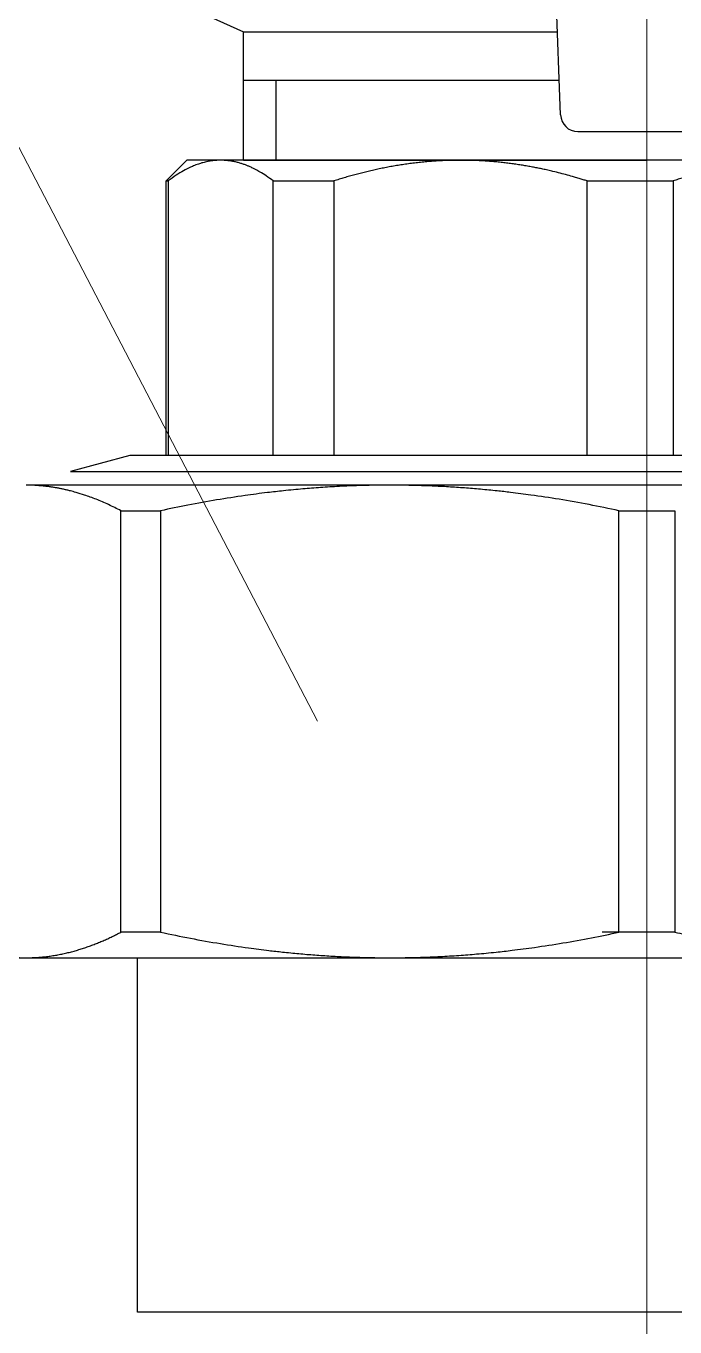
# Model space of a CAD drawing. Header units: millimetres. Extents: x -718 to 68664, y -49984 to -979.
# Drawn here: x 15659.4 to 15879.1, y -24954.5 to -24514.1 of the extents above; entities that cross this region are included whole.
import ezdxf

# ---------------------------------------------------------------- set-up
doc = ezdxf.new("R2010")
doc.units = ezdxf.units.MM
doc.layers.add('Text', color=7, linetype='Continuous', lineweight=15)
doc.layers.add('ХВС (В1)_20', color=5, linetype='Continuous', lineweight=25)

msp = doc.modelspace()

# ---------------------------------------------------------------- linework, layer by layer
at = {"layer": 'Text'}
msp.add_line((15869.59, -22177.69), (15869.59, -25764.92), dxfattribs=at)
msp.add_lwpolyline([(15758.11, -24749.47), (15389.73, -24041.63)], dxfattribs=at)
at = {"layer": 'ХВС (В1)_20', "ltscale": 0.5}
for p, q in [((15840.34, -24544.19), (15833.24, -24359.09)), ((15711.52, -24506.32), (15733.03, -24516.05)), ((15733.07, -24559.54), (15733.03, -24516.05)), ((15733.13, -24532.47), (15839.89, -24532.47)), ((15846.15, -24549.8), (15893.02, -24549.8))]:
    msp.add_line(p, q, dxfattribs=at)
at = {"layer": 'ХВС (В1)_20'}
for p, q in [((15733.03, -24516.05), (15839.27, -24516.05)), ((15744.13, -24559.54), (15744.13, -24532.47)), ((15733.07, -24559.54), (15869.59, -24559.54))]:
    msp.add_line(p, q, dxfattribs=at)
at = {"layer": 'ХВС (В1)_20', "extrusion": (-1, 2.83277e-16, -2.22045e-16)}
for p, q in [((15713.88, -24559.54), (15706.88, -24566.54)), ((15713.88, -24559.54), (15706.88, -24566.54)), ((15725.29, -24559.54), (15713.88, -24559.54)), ((15725.29, -24559.54), (15713.88, -24559.54)), ((16013.88, -24559.54), (15725.29, -24559.54)), ((16013.88, -24559.54), (15725.29, -24559.54)), ((15706.88, -24566.54), (15707.55, -24566.54)), ((15706.88, -24659.54), (15706.88, -24566.54)), ((15706.88, -24566.54), (15707.55, -24566.54)), ((15706.88, -24659.54), (15706.88, -24566.54)), ((15707.55, -24566.54), (15707.55, -24659.54)), ((15707.55, -24566.54), (15707.55, -24659.54)), ((15743.03, -24566.54), (15763.64, -24566.54)), ((15743.03, -24659.54), (15743.03, -24566.54)), ((15743.03, -24566.54), (15763.64, -24566.54)), ((15743.03, -24659.54), (15743.03, -24566.54)), ((15763.64, -24566.54), (15763.64, -24659.54)), ((15763.64, -24566.54), (15763.64, -24659.54)), ((15849.3, -24566.54), (15878.45, -24566.54)), ((15849.3, -24659.54), (15849.3, -24566.54)), ((15849.3, -24566.54), (15878.45, -24566.54)), ((15849.3, -24659.54), (15849.3, -24566.54)), ((15878.45, -24566.54), (15878.45, -24659.54)), ((15878.45, -24566.54), (15878.45, -24659.54)), ((15694.59, -24659.54), (15674.41, -24664.94)), ((15694.59, -24659.54), (15674.41, -24664.94)), ((16044.59, -24659.54), (15694.59, -24659.54)), ((16044.59, -24659.54), (15694.59, -24659.54)), ((15674.41, -24664.94), (15869.59, -24664.94)), ((15869.59, -24664.94), (16064.76, -24664.94)), ((15782.52, -24669.54), (15659.4, -24669.54)), ((15782.52, -24669.54), (15659.4, -24669.54)), ((15956.65, -24669.54), (15782.52, -24669.54)), ((15956.65, -24669.54), (15782.52, -24669.54)), ((15691.53, -24678.2), (15704.95, -24678.2)), ((15691.53, -24820.88), (15691.53, -24678.2)), ((15691.53, -24678.2), (15704.95, -24678.2)), ((15691.53, -24820.88), (15691.53, -24678.2)), ((15704.95, -24678.2), (15704.95, -24820.88)), ((15704.95, -24678.2), (15704.95, -24820.88)), ((15860.1, -24678.2), (15879.07, -24678.2)), ((15860.1, -24820.88), (15860.1, -24678.2)), ((15860.1, -24678.2), (15879.07, -24678.2)), ((15860.1, -24820.88), (15860.1, -24678.2)), ((15879.07, -24678.2), (15879.07, -24820.88)), ((15704.95, -24820.88), (15691.53, -24820.88)), ((15704.95, -24820.88), (15691.53, -24820.88)), ((15873.36, -24820.88), (15854.39, -24820.88)), ((15879.07, -24820.88), (15860.1, -24820.88)), ((15642.09, -24829.54), (15782.52, -24829.54)), ((15642.09, -24829.54), (15782.52, -24829.54)), ((15697.09, -24949.54), (15697.09, -24829.54)), ((15697.09, -24949.54), (15697.09, -24829.54)), ((15782.52, -24829.54), (16097.09, -24829.54)), ((15782.52, -24829.54), (16097.09, -24829.54)), ((16042.09, -24949.54), (15697.09, -24949.54))]:
    msp.add_line(p, q, dxfattribs=at)
at = {"layer": 'ХВС (В1)_20', "ltscale": 0.5}
msp.add_arc((15846.15, -24543.99), 5.81, 181.9276, 270, dxfattribs=at)
at = {"layer": 'ХВС (В1)_20'}
for points, knots in [([(15725.29, -24559.54), (15725, -24559.54), (15724.7, -24559.54), (15724.4, -24559.56), (15724.1, -24559.57), (15723.81, -24559.59), (15723.51, -24559.61), (15723.21, -24559.64), (15722.92, -24559.66), (15722.63, -24559.7), (15722.34, -24559.74), (15722.05, -24559.78), (15721.76, -24559.82), (15721.48, -24559.87), (15721.19, -24559.92), (15720.91, -24559.98), (15720.63, -24560.03), (15720.36, -24560.09), (15720.08, -24560.16), (15719.81, -24560.22), (15719.54, -24560.29), (15719.27, -24560.36), (15719.02, -24560.43), (15718.76, -24560.51), (15718.5, -24560.59), (15718.24, -24560.66), (15717.99, -24560.75), (15717.73, -24560.83), (15717.46, -24560.93), (15717.19, -24561.02), (15716.92, -24561.13), (15716.63, -24561.24), (15716.34, -24561.35), (15716.05, -24561.47), (15715.59, -24561.66), (15715.14, -24561.86), (15714.68, -24562.08), (15714.03, -24562.39), (15713.38, -24562.73), (15712.73, -24563.09), (15711.88, -24563.56), (15711.04, -24564.08), (15710.2, -24564.64), (15709.32, -24565.23), (15708.43, -24565.86), (15707.55, -24566.54)], [0, 0, 0, 0, 0.049708, 0.049708, 0.049708, 0.099077, 0.099077, 0.099077, 0.148073, 0.148073, 0.148073, 0.196171, 0.196171, 0.196171, 0.243795, 0.243795, 0.243795, 0.289865, 0.289865, 0.289865, 0.334854, 0.334854, 0.334854, 0.378218, 0.378218, 0.378218, 0.421051, 0.421051, 0.421051, 0.466622, 0.466622, 0.466622, 0.51545, 0.51545, 0.51545, 0.592722, 0.592722, 0.592722, 0.703212, 0.703212, 0.703212, 0.847368, 0.847368, 0.847368, 1, 1, 1, 1]), ([(15725.29, -24559.54), (15725, -24559.54), (15724.7, -24559.54), (15724.4, -24559.56), (15724.1, -24559.57), (15723.81, -24559.59), (15723.51, -24559.61), (15723.21, -24559.64), (15722.92, -24559.66), (15722.63, -24559.7), (15722.34, -24559.74), (15722.05, -24559.78), (15721.76, -24559.82), (15721.48, -24559.87), (15721.19, -24559.92), (15720.91, -24559.98), (15720.63, -24560.03), (15720.36, -24560.09), (15720.08, -24560.16), (15719.81, -24560.22), (15719.54, -24560.29), (15719.27, -24560.36), (15719.02, -24560.43), (15718.76, -24560.51), (15718.5, -24560.59), (15718.24, -24560.66), (15717.99, -24560.75), (15717.73, -24560.83), (15717.46, -24560.93), (15717.19, -24561.02), (15716.92, -24561.13), (15716.63, -24561.24), (15716.34, -24561.35), (15716.05, -24561.47), (15715.59, -24561.66), (15715.14, -24561.86), (15714.68, -24562.08), (15714.03, -24562.39), (15713.38, -24562.73), (15712.73, -24563.09), (15711.88, -24563.56), (15711.04, -24564.08), (15710.2, -24564.64), (15709.32, -24565.23), (15708.43, -24565.86), (15707.55, -24566.54)], [0, 0, 0, 0, 0.049708, 0.049708, 0.049708, 0.099077, 0.099077, 0.099077, 0.148073, 0.148073, 0.148073, 0.196171, 0.196171, 0.196171, 0.243795, 0.243795, 0.243795, 0.289865, 0.289865, 0.289865, 0.334854, 0.334854, 0.334854, 0.378218, 0.378218, 0.378218, 0.421051, 0.421051, 0.421051, 0.466622, 0.466622, 0.466622, 0.51545, 0.51545, 0.51545, 0.592722, 0.592722, 0.592722, 0.703212, 0.703212, 0.703212, 0.847368, 0.847368, 0.847368, 1, 1, 1, 1]), ([(15743.03, -24566.54), (15742.27, -24565.95), (15741.5, -24565.39), (15740.73, -24564.87), (15740.04, -24564.4), (15739.34, -24563.95), (15738.64, -24563.54), (15738.14, -24563.24), (15737.63, -24562.96), (15737.13, -24562.69), (15736.8, -24562.52), (15736.47, -24562.35), (15736.15, -24562.2), (15735.96, -24562.1), (15735.77, -24562.01), (15735.58, -24561.93), (15735.41, -24561.85), (15735.24, -24561.77), (15735.07, -24561.7), (15734.91, -24561.63), (15734.76, -24561.56), (15734.61, -24561.5), (15734.45, -24561.43), (15734.3, -24561.37), (15734.14, -24561.31), (15733.98, -24561.24), (15733.82, -24561.18), (15733.65, -24561.12), (15733.49, -24561.06), (15733.32, -24561), (15733.15, -24560.94), (15732.98, -24560.88), (15732.8, -24560.81), (15732.62, -24560.76), (15732.45, -24560.7), (15732.27, -24560.64), (15732.09, -24560.59), (15731.9, -24560.53), (15731.71, -24560.47), (15731.53, -24560.42), (15731.33, -24560.37), (15731.14, -24560.31), (15730.95, -24560.27), (15730.75, -24560.21), (15730.55, -24560.17), (15730.35, -24560.12), (15730.15, -24560.07), (15729.95, -24560.03), (15729.75, -24559.99), (15729.55, -24559.95), (15729.34, -24559.91), (15729.14, -24559.87), (15728.93, -24559.84), (15728.72, -24559.81), (15728.52, -24559.77), (15728.3, -24559.74), (15728.09, -24559.72), (15727.88, -24559.69), (15727.67, -24559.67), (15727.45, -24559.64), (15727.24, -24559.62), (15727.03, -24559.61), (15726.81, -24559.59), (15726.6, -24559.58), (15726.38, -24559.56), (15726.16, -24559.55), (15725.95, -24559.55), (15725.73, -24559.54), (15725.51, -24559.54), (15725.29, -24559.54)], [0, 0, 0, 0, 0.132734, 0.132734, 0.132734, 0.252259, 0.252259, 0.252259, 0.338265, 0.338265, 0.338265, 0.393851, 0.393851, 0.393851, 0.4259, 0.4259, 0.4259, 0.454737, 0.454737, 0.454737, 0.48065, 0.48065, 0.48065, 0.506851, 0.506851, 0.506851, 0.534175, 0.534175, 0.534175, 0.562328, 0.562328, 0.562328, 0.591839, 0.591839, 0.591839, 0.621878, 0.621878, 0.621878, 0.653231, 0.653231, 0.653231, 0.685388, 0.685388, 0.685388, 0.718606, 0.718606, 0.718606, 0.75209, 0.75209, 0.75209, 0.786302, 0.786302, 0.786302, 0.82098, 0.82098, 0.82098, 0.856324, 0.856324, 0.856324, 0.891855, 0.891855, 0.891855, 0.927758, 0.927758, 0.927758, 0.96381, 0.96381, 0.96381, 1, 1, 1, 1]), ([(15743.03, -24566.54), (15742.27, -24565.95), (15741.5, -24565.39), (15740.73, -24564.87), (15740.04, -24564.4), (15739.34, -24563.95), (15738.64, -24563.54), (15738.14, -24563.24), (15737.63, -24562.96), (15737.13, -24562.69), (15736.8, -24562.52), (15736.47, -24562.35), (15736.15, -24562.2), (15735.96, -24562.1), (15735.77, -24562.01), (15735.58, -24561.93), (15735.41, -24561.85), (15735.24, -24561.77), (15735.07, -24561.7), (15734.91, -24561.63), (15734.76, -24561.56), (15734.61, -24561.5), (15734.45, -24561.43), (15734.3, -24561.37), (15734.14, -24561.31), (15733.98, -24561.24), (15733.82, -24561.18), (15733.65, -24561.12), (15733.49, -24561.06), (15733.32, -24561), (15733.15, -24560.94), (15732.98, -24560.88), (15732.8, -24560.81), (15732.62, -24560.76), (15732.45, -24560.7), (15732.27, -24560.64), (15732.09, -24560.59), (15731.9, -24560.53), (15731.71, -24560.47), (15731.53, -24560.42), (15731.33, -24560.37), (15731.14, -24560.31), (15730.95, -24560.27), (15730.75, -24560.21), (15730.55, -24560.17), (15730.35, -24560.12), (15730.15, -24560.07), (15729.95, -24560.03), (15729.75, -24559.99), (15729.55, -24559.95), (15729.34, -24559.91), (15729.14, -24559.87), (15728.93, -24559.84), (15728.72, -24559.81), (15728.52, -24559.77), (15728.3, -24559.74), (15728.09, -24559.72), (15727.88, -24559.69), (15727.67, -24559.67), (15727.45, -24559.64), (15727.24, -24559.62), (15727.03, -24559.61), (15726.81, -24559.59), (15726.6, -24559.58), (15726.38, -24559.56), (15726.16, -24559.55), (15725.95, -24559.55), (15725.73, -24559.54), (15725.51, -24559.54), (15725.29, -24559.54)], [0, 0, 0, 0, 0.132734, 0.132734, 0.132734, 0.252259, 0.252259, 0.252259, 0.338265, 0.338265, 0.338265, 0.393851, 0.393851, 0.393851, 0.4259, 0.4259, 0.4259, 0.454737, 0.454737, 0.454737, 0.48065, 0.48065, 0.48065, 0.506851, 0.506851, 0.506851, 0.534175, 0.534175, 0.534175, 0.562328, 0.562328, 0.562328, 0.591839, 0.591839, 0.591839, 0.621878, 0.621878, 0.621878, 0.653231, 0.653231, 0.653231, 0.685388, 0.685388, 0.685388, 0.718606, 0.718606, 0.718606, 0.75209, 0.75209, 0.75209, 0.786302, 0.786302, 0.786302, 0.82098, 0.82098, 0.82098, 0.856324, 0.856324, 0.856324, 0.891855, 0.891855, 0.891855, 0.927758, 0.927758, 0.927758, 0.96381, 0.96381, 0.96381, 1, 1, 1, 1]), ([(15849.3, -24566.54), (15848.88, -24566.4), (15847.99, -24566.12), (15846.57, -24565.69), (15844.77, -24565.16), (15842.65, -24564.56), (15840.23, -24563.92), (15838.01, -24563.37), (15836.05, -24562.91), (15834.39, -24562.55), (15832.8, -24562.22), (15831.2, -24561.9), (15829.56, -24561.6), (15827.86, -24561.31), (15826.12, -24561.04), (15824.34, -24560.78), (15822.53, -24560.54), (15820.66, -24560.32), (15818.75, -24560.12), (15816.79, -24559.95), (15814.8, -24559.8), (15812.78, -24559.69), (15810.73, -24559.6), (15808.67, -24559.55), (15807.25, -24559.54), (15805.87, -24559.54), (15804.48, -24559.55), (15802.43, -24559.6), (15800.33, -24559.68), (15798.23, -24559.8), (15796.13, -24559.95), (15794.03, -24560.14), (15791.95, -24560.36), (15789.88, -24560.6), (15787.84, -24560.88), (15785.83, -24561.19), (15783.84, -24561.52), (15781.88, -24561.88), (15779.95, -24562.26), (15778.05, -24562.66), (15776.17, -24563.08), (15774.32, -24563.52), (15772.49, -24563.98), (15770.69, -24564.46), (15768.9, -24564.95), (15767.14, -24565.46), (15765.38, -24565.99), (15764.22, -24566.35), (15763.64, -24566.54)], [0, 0, 0, 0, 0.015098, 0.032134, 0.051052, 0.079251, 0.107898, 0.136992, 0.157751, 0.177114, 0.195366, 0.213897, 0.233163, 0.252876, 0.273213, 0.293717, 0.314804, 0.33631, 0.358507, 0.38097, 0.403994, 0.427315, 0.450968, 0.474638, 0.498413, 0.49992, 0.522285, 0.546367, 0.570547, 0.594813, 0.61909, 0.643312, 0.667463, 0.691346, 0.715038, 0.738392, 0.761593, 0.784403, 0.806966, 0.829183, 0.851292, 0.873102, 0.894708, 0.916016, 0.937226, 0.958244, 0.979176, 1, 1, 1, 1]), ([(15849.3, -24566.54), (15848.88, -24566.4), (15847.99, -24566.12), (15846.57, -24565.69), (15844.77, -24565.16), (15842.65, -24564.56), (15840.23, -24563.92), (15838.01, -24563.37), (15836.05, -24562.91), (15834.39, -24562.55), (15832.8, -24562.22), (15831.2, -24561.9), (15829.56, -24561.6), (15827.86, -24561.31), (15826.12, -24561.04), (15824.34, -24560.78), (15822.53, -24560.54), (15820.66, -24560.32), (15818.75, -24560.12), (15816.79, -24559.95), (15814.8, -24559.8), (15812.78, -24559.69), (15810.73, -24559.6), (15808.67, -24559.55), (15807.25, -24559.54), (15805.87, -24559.54), (15804.48, -24559.55), (15802.43, -24559.6), (15800.33, -24559.68), (15798.23, -24559.8), (15796.13, -24559.95), (15794.03, -24560.14), (15791.95, -24560.36), (15789.88, -24560.6), (15787.84, -24560.88), (15785.83, -24561.19), (15783.84, -24561.52), (15781.88, -24561.88), (15779.95, -24562.26), (15778.05, -24562.66), (15776.17, -24563.08), (15774.32, -24563.52), (15772.49, -24563.98), (15770.69, -24564.46), (15768.9, -24564.95), (15767.14, -24565.46), (15765.38, -24565.99), (15764.22, -24566.35), (15763.64, -24566.54)], [0, 0, 0, 0, 0.015098, 0.032134, 0.051052, 0.079251, 0.107898, 0.136992, 0.157751, 0.177114, 0.195366, 0.213897, 0.233163, 0.252876, 0.273213, 0.293717, 0.314804, 0.33631, 0.358507, 0.38097, 0.403994, 0.427315, 0.450968, 0.474638, 0.498413, 0.49992, 0.522285, 0.546367, 0.570547, 0.594813, 0.61909, 0.643312, 0.667463, 0.691346, 0.715038, 0.738392, 0.761593, 0.784403, 0.806966, 0.829183, 0.851292, 0.873102, 0.894708, 0.916016, 0.937226, 0.958244, 0.979176, 1, 1, 1, 1]), ([(15964.11, -24566.54), (15963.69, -24566.4), (15962.79, -24566.12), (15961.37, -24565.69), (15959.58, -24565.16), (15957.45, -24564.56), (15955.03, -24563.92), (15952.82, -24563.37), (15950.86, -24562.91), (15949.2, -24562.55), (15947.6, -24562.22), (15946, -24561.9), (15944.36, -24561.6), (15942.66, -24561.31), (15940.93, -24561.04), (15939.15, -24560.78), (15937.33, -24560.54), (15935.46, -24560.32), (15933.55, -24560.12), (15931.6, -24559.95), (15929.61, -24559.8), (15927.58, -24559.69), (15925.53, -24559.6), (15923.47, -24559.55), (15922.05, -24559.54), (15920.67, -24559.54), (15919.28, -24559.55), (15917.24, -24559.6), (15915.14, -24559.68), (15913.04, -24559.8), (15910.93, -24559.95), (15908.83, -24560.14), (15906.75, -24560.36), (15904.69, -24560.6), (15902.65, -24560.88), (15900.63, -24561.19), (15898.65, -24561.52), (15896.69, -24561.88), (15894.76, -24562.26), (15892.86, -24562.66), (15890.98, -24563.08), (15889.12, -24563.52), (15887.3, -24563.98), (15885.49, -24564.46), (15883.71, -24564.95), (15881.94, -24565.46), (15880.19, -24565.99), (15879.03, -24566.35), (15878.45, -24566.54)], [0, 0, 0, 0, 0.015098, 0.032134, 0.051052, 0.079251, 0.107898, 0.136992, 0.157751, 0.177114, 0.195366, 0.213897, 0.233163, 0.252876, 0.273213, 0.293717, 0.314804, 0.33631, 0.358507, 0.38097, 0.403994, 0.427315, 0.450968, 0.474638, 0.498413, 0.49992, 0.522285, 0.546367, 0.570547, 0.594813, 0.61909, 0.643312, 0.667463, 0.691346, 0.715038, 0.738392, 0.761593, 0.784403, 0.806966, 0.829183, 0.851292, 0.873102, 0.894708, 0.916016, 0.937226, 0.958244, 0.979176, 1, 1, 1, 1]), ([(15964.11, -24566.54), (15963.69, -24566.4), (15962.79, -24566.12), (15961.37, -24565.69), (15959.58, -24565.16), (15957.45, -24564.56), (15955.03, -24563.92), (15952.82, -24563.37), (15950.86, -24562.91), (15949.2, -24562.55), (15947.6, -24562.22), (15946, -24561.9), (15944.36, -24561.6), (15942.66, -24561.31), (15940.93, -24561.04), (15939.15, -24560.78), (15937.33, -24560.54), (15935.46, -24560.32), (15933.55, -24560.12), (15931.6, -24559.95), (15929.61, -24559.8), (15927.58, -24559.69), (15925.53, -24559.6), (15923.47, -24559.55), (15922.05, -24559.54), (15920.67, -24559.54), (15919.28, -24559.55), (15917.24, -24559.6), (15915.14, -24559.68), (15913.04, -24559.8), (15910.93, -24559.95), (15908.83, -24560.14), (15906.75, -24560.36), (15904.69, -24560.6), (15902.65, -24560.88), (15900.63, -24561.19), (15898.65, -24561.52), (15896.69, -24561.88), (15894.76, -24562.26), (15892.86, -24562.66), (15890.98, -24563.08), (15889.12, -24563.52), (15887.3, -24563.98), (15885.49, -24564.46), (15883.71, -24564.95), (15881.94, -24565.46), (15880.19, -24565.99), (15879.03, -24566.35), (15878.45, -24566.54)], [0, 0, 0, 0, 0.015098, 0.032134, 0.051052, 0.079251, 0.107898, 0.136992, 0.157751, 0.177114, 0.195366, 0.213897, 0.233163, 0.252876, 0.273213, 0.293717, 0.314804, 0.33631, 0.358507, 0.38097, 0.403994, 0.427315, 0.450968, 0.474638, 0.498413, 0.49992, 0.522285, 0.546367, 0.570547, 0.594813, 0.61909, 0.643312, 0.667463, 0.691346, 0.715038, 0.738392, 0.761593, 0.784403, 0.806966, 0.829183, 0.851292, 0.873102, 0.894708, 0.916016, 0.937226, 0.958244, 0.979176, 1, 1, 1, 1]), ([(15691.53, -24678.2), (15690.14, -24677.47), (15688.74, -24676.78), (15687.34, -24676.14), (15685.94, -24675.49), (15684.54, -24674.89), (15683.14, -24674.33), (15681.83, -24673.81), (15680.51, -24673.33), (15679.19, -24672.89), (15678.24, -24672.57), (15677.29, -24672.28), (15676.34, -24672), (15675.71, -24671.82), (15675.08, -24671.65), (15674.45, -24671.49), (15674.07, -24671.39), (15673.68, -24671.29), (15673.29, -24671.2), (15672.91, -24671.11), (15672.52, -24671.02), (15672.14, -24670.94), (15671.76, -24670.86), (15671.39, -24670.78), (15671.01, -24670.7), (15670.64, -24670.63), (15670.27, -24670.56), (15669.89, -24670.49), (15669.52, -24670.42), (15669.15, -24670.36), (15668.77, -24670.3), (15668.4, -24670.24), (15668.02, -24670.18), (15667.65, -24670.13), (15667.27, -24670.07), (15666.88, -24670.02), (15666.5, -24669.97), (15666.12, -24669.93), (15665.73, -24669.88), (15665.34, -24669.84), (15664.95, -24669.8), (15664.56, -24669.77), (15664.17, -24669.74), (15663.78, -24669.7), (15663.38, -24669.67), (15662.99, -24669.65), (15662.59, -24669.63), (15662.19, -24669.6), (15661.8, -24669.59), (15661.4, -24669.57), (15661, -24669.56), (15660.6, -24669.55), (15660.2, -24669.54), (15659.8, -24669.54), (15659.4, -24669.54)], [0, 0, 0, 0, 0.131849, 0.131849, 0.131849, 0.263465, 0.263465, 0.263465, 0.386806, 0.386806, 0.386806, 0.475486, 0.475486, 0.475486, 0.534088, 0.534088, 0.534088, 0.570204, 0.570204, 0.570204, 0.605874, 0.605874, 0.605874, 0.640834, 0.640834, 0.640834, 0.675532, 0.675532, 0.675532, 0.710178, 0.710178, 0.710178, 0.745045, 0.745045, 0.745045, 0.780499, 0.780499, 0.780499, 0.81633, 0.81633, 0.81633, 0.852697, 0.852697, 0.852697, 0.889216, 0.889216, 0.889216, 0.926031, 0.926031, 0.926031, 0.962963, 0.962963, 0.962963, 1, 1, 1, 1]), ([(15691.53, -24678.2), (15690.14, -24677.47), (15688.74, -24676.78), (15687.34, -24676.14), (15685.94, -24675.49), (15684.54, -24674.89), (15683.14, -24674.33), (15681.83, -24673.81), (15680.51, -24673.33), (15679.19, -24672.89), (15678.24, -24672.57), (15677.29, -24672.28), (15676.34, -24672), (15675.71, -24671.82), (15675.08, -24671.65), (15674.45, -24671.49), (15674.07, -24671.39), (15673.68, -24671.29), (15673.29, -24671.2), (15672.91, -24671.11), (15672.52, -24671.02), (15672.14, -24670.94), (15671.76, -24670.86), (15671.39, -24670.78), (15671.01, -24670.7), (15670.64, -24670.63), (15670.27, -24670.56), (15669.89, -24670.49), (15669.52, -24670.42), (15669.15, -24670.36), (15668.77, -24670.3), (15668.4, -24670.24), (15668.02, -24670.18), (15667.65, -24670.13), (15667.27, -24670.07), (15666.88, -24670.02), (15666.5, -24669.97), (15666.12, -24669.93), (15665.73, -24669.88), (15665.34, -24669.84), (15664.95, -24669.8), (15664.56, -24669.77), (15664.17, -24669.74), (15663.78, -24669.7), (15663.38, -24669.67), (15662.99, -24669.65), (15662.59, -24669.63), (15662.19, -24669.6), (15661.8, -24669.59), (15661.4, -24669.57), (15661, -24669.56), (15660.6, -24669.55), (15660.2, -24669.54), (15659.8, -24669.54), (15659.4, -24669.54)], [0, 0, 0, 0, 0.131849, 0.131849, 0.131849, 0.263465, 0.263465, 0.263465, 0.386806, 0.386806, 0.386806, 0.475486, 0.475486, 0.475486, 0.534088, 0.534088, 0.534088, 0.570204, 0.570204, 0.570204, 0.605874, 0.605874, 0.605874, 0.640834, 0.640834, 0.640834, 0.675532, 0.675532, 0.675532, 0.710178, 0.710178, 0.710178, 0.745045, 0.745045, 0.745045, 0.780499, 0.780499, 0.780499, 0.81633, 0.81633, 0.81633, 0.852697, 0.852697, 0.852697, 0.889216, 0.889216, 0.889216, 0.926031, 0.926031, 0.926031, 0.962963, 0.962963, 0.962963, 1, 1, 1, 1]), ([(15782.52, -24669.54), (15781.36, -24669.54), (15780.2, -24669.54), (15779.04, -24669.56), (15777.88, -24669.57), (15776.73, -24669.59), (15775.58, -24669.61), (15774.44, -24669.63), (15773.29, -24669.66), (15772.15, -24669.7), (15771.03, -24669.73), (15769.91, -24669.77), (15768.79, -24669.82), (15767.68, -24669.86), (15766.58, -24669.91), (15765.47, -24669.97), (15764.4, -24670.02), (15763.32, -24670.08), (15762.25, -24670.15), (15761.21, -24670.21), (15760.16, -24670.28), (15759.12, -24670.35), (15758.11, -24670.42), (15757.1, -24670.49), (15756.09, -24670.57), (15755.1, -24670.65), (15754.11, -24670.73), (15753.11, -24670.82), (15752.05, -24670.91), (15750.99, -24671.01), (15749.93, -24671.11), (15748.8, -24671.22), (15747.66, -24671.33), (15746.52, -24671.45), (15744.72, -24671.64), (15742.93, -24671.84), (15741.13, -24672.06), (15738.59, -24672.37), (15736.06, -24672.7), (15733.53, -24673.06), (15730.32, -24673.52), (15727.11, -24674.01), (15723.91, -24674.55), (15720.68, -24675.09), (15717.45, -24675.68), (15714.23, -24676.3), (15711.13, -24676.9), (15708.04, -24677.53), (15704.95, -24678.2)], [0, 0, 0, 0, 0.044625, 0.044625, 0.044625, 0.088891, 0.088891, 0.088891, 0.132777, 0.132777, 0.132777, 0.175811, 0.175811, 0.175811, 0.218405, 0.218405, 0.218405, 0.259598, 0.259598, 0.259598, 0.299827, 0.299827, 0.299827, 0.338613, 0.338613, 0.338613, 0.376922, 0.376922, 0.376922, 0.417759, 0.417759, 0.417759, 0.461591, 0.461591, 0.461591, 0.530994, 0.530994, 0.530994, 0.629086, 0.629086, 0.629086, 0.753465, 0.753465, 0.753465, 0.879141, 0.879141, 0.879141, 1, 1, 1, 1]), ([(15782.52, -24669.54), (15781.36, -24669.54), (15780.2, -24669.54), (15779.04, -24669.56), (15777.88, -24669.57), (15776.73, -24669.59), (15775.58, -24669.61), (15774.44, -24669.63), (15773.29, -24669.66), (15772.15, -24669.7), (15771.03, -24669.73), (15769.91, -24669.77), (15768.79, -24669.82), (15767.68, -24669.86), (15766.58, -24669.91), (15765.47, -24669.97), (15764.4, -24670.02), (15763.32, -24670.08), (15762.25, -24670.15), (15761.21, -24670.21), (15760.16, -24670.28), (15759.12, -24670.35), (15758.11, -24670.42), (15757.1, -24670.49), (15756.09, -24670.57), (15755.1, -24670.65), (15754.11, -24670.73), (15753.11, -24670.82), (15752.05, -24670.91), (15750.99, -24671.01), (15749.93, -24671.11), (15748.8, -24671.22), (15747.66, -24671.33), (15746.52, -24671.45), (15744.72, -24671.64), (15742.93, -24671.84), (15741.13, -24672.06), (15738.59, -24672.37), (15736.06, -24672.7), (15733.53, -24673.06), (15730.32, -24673.52), (15727.11, -24674.01), (15723.91, -24674.55), (15720.68, -24675.09), (15717.45, -24675.68), (15714.23, -24676.3), (15711.13, -24676.9), (15708.04, -24677.53), (15704.95, -24678.2)], [0, 0, 0, 0, 0.044625, 0.044625, 0.044625, 0.088891, 0.088891, 0.088891, 0.132777, 0.132777, 0.132777, 0.175811, 0.175811, 0.175811, 0.218405, 0.218405, 0.218405, 0.259598, 0.259598, 0.259598, 0.299827, 0.299827, 0.299827, 0.338613, 0.338613, 0.338613, 0.376922, 0.376922, 0.376922, 0.417759, 0.417759, 0.417759, 0.461591, 0.461591, 0.461591, 0.530994, 0.530994, 0.530994, 0.629086, 0.629086, 0.629086, 0.753465, 0.753465, 0.753465, 0.879141, 0.879141, 0.879141, 1, 1, 1, 1]), ([(15860.1, -24678.2), (15856.73, -24677.47), (15853.36, -24676.78), (15849.98, -24676.14), (15846.6, -24675.49), (15843.22, -24674.89), (15839.83, -24674.33), (15836.66, -24673.81), (15833.48, -24673.33), (15830.29, -24672.89), (15828, -24672.57), (15825.71, -24672.28), (15823.41, -24672), (15821.9, -24671.82), (15820.38, -24671.65), (15818.86, -24671.49), (15817.93, -24671.39), (15816.99, -24671.29), (15816.05, -24671.2), (15815.13, -24671.11), (15814.2, -24671.02), (15813.28, -24670.94), (15812.37, -24670.86), (15811.46, -24670.78), (15810.56, -24670.7), (15809.65, -24670.63), (15808.75, -24670.56), (15807.85, -24670.49), (15806.95, -24670.42), (15806.05, -24670.36), (15805.15, -24670.3), (15804.25, -24670.24), (15803.34, -24670.18), (15802.43, -24670.13), (15801.51, -24670.07), (15800.59, -24670.02), (15799.67, -24669.97), (15798.73, -24669.93), (15797.8, -24669.88), (15796.87, -24669.84), (15795.92, -24669.8), (15794.98, -24669.77), (15794.03, -24669.74), (15793.08, -24669.7), (15792.13, -24669.67), (15791.18, -24669.65), (15790.22, -24669.63), (15789.26, -24669.6), (15788.3, -24669.59), (15787.34, -24669.57), (15786.38, -24669.56), (15785.42, -24669.55), (15784.45, -24669.54), (15783.49, -24669.54), (15782.52, -24669.54)], [0, 0, 0, 0, 0.131849, 0.131849, 0.131849, 0.263465, 0.263465, 0.263465, 0.386806, 0.386806, 0.386806, 0.475486, 0.475486, 0.475486, 0.534088, 0.534088, 0.534088, 0.570204, 0.570204, 0.570204, 0.605874, 0.605874, 0.605874, 0.640834, 0.640834, 0.640834, 0.675532, 0.675532, 0.675532, 0.710178, 0.710178, 0.710178, 0.745045, 0.745045, 0.745045, 0.780499, 0.780499, 0.780499, 0.81633, 0.81633, 0.81633, 0.852697, 0.852697, 0.852697, 0.889216, 0.889216, 0.889216, 0.926031, 0.926031, 0.926031, 0.962963, 0.962963, 0.962963, 1, 1, 1, 1]), ([(15860.1, -24678.2), (15856.73, -24677.47), (15853.36, -24676.78), (15849.98, -24676.14), (15846.6, -24675.49), (15843.22, -24674.89), (15839.83, -24674.33), (15836.66, -24673.81), (15833.48, -24673.33), (15830.29, -24672.89), (15828, -24672.57), (15825.71, -24672.28), (15823.41, -24672), (15821.9, -24671.82), (15820.38, -24671.65), (15818.86, -24671.49), (15817.93, -24671.39), (15816.99, -24671.29), (15816.05, -24671.2), (15815.13, -24671.11), (15814.2, -24671.02), (15813.28, -24670.94), (15812.37, -24670.86), (15811.46, -24670.78), (15810.56, -24670.7), (15809.65, -24670.63), (15808.75, -24670.56), (15807.85, -24670.49), (15806.95, -24670.42), (15806.05, -24670.36), (15805.15, -24670.3), (15804.25, -24670.24), (15803.34, -24670.18), (15802.43, -24670.13), (15801.51, -24670.07), (15800.59, -24670.02), (15799.67, -24669.97), (15798.73, -24669.93), (15797.8, -24669.88), (15796.87, -24669.84), (15795.92, -24669.8), (15794.98, -24669.77), (15794.03, -24669.74), (15793.08, -24669.7), (15792.13, -24669.67), (15791.18, -24669.65), (15790.22, -24669.63), (15789.26, -24669.6), (15788.3, -24669.59), (15787.34, -24669.57), (15786.38, -24669.56), (15785.42, -24669.55), (15784.45, -24669.54), (15783.49, -24669.54), (15782.52, -24669.54)], [0, 0, 0, 0, 0.131849, 0.131849, 0.131849, 0.263465, 0.263465, 0.263465, 0.386806, 0.386806, 0.386806, 0.475486, 0.475486, 0.475486, 0.534088, 0.534088, 0.534088, 0.570204, 0.570204, 0.570204, 0.605874, 0.605874, 0.605874, 0.640834, 0.640834, 0.640834, 0.675532, 0.675532, 0.675532, 0.710178, 0.710178, 0.710178, 0.745045, 0.745045, 0.745045, 0.780499, 0.780499, 0.780499, 0.81633, 0.81633, 0.81633, 0.852697, 0.852697, 0.852697, 0.889216, 0.889216, 0.889216, 0.926031, 0.926031, 0.926031, 0.962963, 0.962963, 0.962963, 1, 1, 1, 1]), ([(15627.27, -24820.88), (15628.18, -24821.36), (15629.1, -24821.82), (15630.01, -24822.26), (15630.86, -24822.66), (15631.7, -24823.06), (15632.55, -24823.43), (15633.33, -24823.78), (15634.11, -24824.11), (15634.88, -24824.43), (15635.68, -24824.75), (15636.47, -24825.07), (15637.27, -24825.36), (15638.19, -24825.7), (15639.11, -24826.02), (15640.03, -24826.33), (15641.09, -24826.67), (15642.16, -24827), (15643.22, -24827.29), (15644.2, -24827.56), (15645.18, -24827.81), (15646.16, -24828.03), (15646.99, -24828.22), (15647.81, -24828.39), (15648.64, -24828.54), (15649.29, -24828.66), (15649.95, -24828.77), (15650.61, -24828.87), (15651.28, -24828.97), (15651.95, -24829.06), (15652.62, -24829.14), (15653.29, -24829.22), (15653.97, -24829.29), (15654.64, -24829.34), (15655.31, -24829.4), (15655.98, -24829.44), (15656.65, -24829.47), (15657.31, -24829.5), (15657.96, -24829.52), (15658.61, -24829.53), (15658.87, -24829.54), (15659.14, -24829.54), (15659.4, -24829.54), (15659.78, -24829.54), (15660.15, -24829.54), (15660.52, -24829.53), (15661.13, -24829.52), (15661.74, -24829.49), (15662.35, -24829.46), (15662.95, -24829.43), (15663.55, -24829.39), (15664.14, -24829.34), (15664.73, -24829.3), (15665.31, -24829.24), (15665.89, -24829.17), (15666.47, -24829.11), (15667.05, -24829.04), (15667.63, -24828.95), (15668.21, -24828.87), (15668.78, -24828.78), (15669.36, -24828.68), (15669.93, -24828.59), (15670.49, -24828.48), (15671.06, -24828.37), (15671.62, -24828.25), (15672.19, -24828.13), (15672.75, -24828), (15673.3, -24827.88), (15673.86, -24827.74), (15674.42, -24827.6), (15674.96, -24827.46), (15675.51, -24827.31), (15676.06, -24827.16), (15676.6, -24827), (15677.14, -24826.84), (15677.68, -24826.67), (15678.22, -24826.51), (15678.75, -24826.34), (15679.28, -24826.16), (15679.81, -24825.98), (15680.34, -24825.8), (15680.87, -24825.6), (15681.39, -24825.42), (15681.92, -24825.22), (15682.44, -24825.02), (15682.96, -24824.82), (15683.47, -24824.61), (15683.99, -24824.4), (15684.5, -24824.19), (15685.01, -24823.98), (15685.52, -24823.76), (15686.03, -24823.54), (15686.53, -24823.31), (15687.04, -24823.08), (15687.54, -24822.85), (15688.05, -24822.61), (15688.55, -24822.37), (15689.05, -24822.13), (15689.55, -24821.89), (15690.05, -24821.64), (15690.54, -24821.39), (15691.04, -24821.14), (15691.53, -24820.88)], [0, 0, 0, 0, 0.043176, 0.043176, 0.043176, 0.083007, 0.083007, 0.083007, 0.119528, 0.119528, 0.119528, 0.156818, 0.156818, 0.156818, 0.199856, 0.199856, 0.199856, 0.249516, 0.249516, 0.249516, 0.295162, 0.295162, 0.295162, 0.333489, 0.333489, 0.333489, 0.364057, 0.364057, 0.364057, 0.395108, 0.395108, 0.395108, 0.426425, 0.426425, 0.426425, 0.457526, 0.457526, 0.457526, 0.487748, 0.487748, 0.487748, 0.499998, 0.499998, 0.499998, 0.517291, 0.517291, 0.517291, 0.545588, 0.545588, 0.545588, 0.573268, 0.573268, 0.573268, 0.600267, 0.600267, 0.600267, 0.627224, 0.627224, 0.627224, 0.653911, 0.653911, 0.653911, 0.680369, 0.680369, 0.680369, 0.706459, 0.706459, 0.706459, 0.732388, 0.732388, 0.732388, 0.7579, 0.7579, 0.7579, 0.783151, 0.783151, 0.783151, 0.808035, 0.808035, 0.808035, 0.832816, 0.832816, 0.832816, 0.857285, 0.857285, 0.857285, 0.881548, 0.881548, 0.881548, 0.905501, 0.905501, 0.905501, 0.929352, 0.929352, 0.929352, 0.953001, 0.953001, 0.953001, 0.97655, 0.97655, 0.97655, 1, 1, 1, 1]), ([(15627.27, -24820.88), (15628.18, -24821.36), (15629.1, -24821.82), (15630.01, -24822.26), (15630.86, -24822.66), (15631.7, -24823.06), (15632.55, -24823.43), (15633.33, -24823.78), (15634.11, -24824.11), (15634.88, -24824.43), (15635.68, -24824.75), (15636.47, -24825.07), (15637.27, -24825.36), (15638.19, -24825.7), (15639.11, -24826.02), (15640.03, -24826.33), (15641.09, -24826.67), (15642.16, -24827), (15643.22, -24827.29), (15644.2, -24827.56), (15645.18, -24827.81), (15646.16, -24828.03), (15646.99, -24828.22), (15647.81, -24828.39), (15648.64, -24828.54), (15649.29, -24828.66), (15649.95, -24828.77), (15650.61, -24828.87), (15651.28, -24828.97), (15651.95, -24829.06), (15652.62, -24829.14), (15653.29, -24829.22), (15653.97, -24829.29), (15654.64, -24829.34), (15655.31, -24829.4), (15655.98, -24829.44), (15656.65, -24829.47), (15657.31, -24829.5), (15657.96, -24829.52), (15658.61, -24829.53), (15658.87, -24829.54), (15659.14, -24829.54), (15659.4, -24829.54), (15659.78, -24829.54), (15660.15, -24829.54), (15660.52, -24829.53), (15661.13, -24829.52), (15661.74, -24829.49), (15662.35, -24829.46), (15662.95, -24829.43), (15663.55, -24829.39), (15664.14, -24829.34), (15664.73, -24829.3), (15665.31, -24829.24), (15665.89, -24829.17), (15666.47, -24829.11), (15667.05, -24829.04), (15667.63, -24828.95), (15668.21, -24828.87), (15668.78, -24828.78), (15669.36, -24828.68), (15669.93, -24828.59), (15670.49, -24828.48), (15671.06, -24828.37), (15671.62, -24828.25), (15672.19, -24828.13), (15672.75, -24828), (15673.3, -24827.88), (15673.86, -24827.74), (15674.42, -24827.6), (15674.96, -24827.46), (15675.51, -24827.31), (15676.06, -24827.16), (15676.6, -24827), (15677.14, -24826.84), (15677.68, -24826.67), (15678.22, -24826.51), (15678.75, -24826.34), (15679.28, -24826.16), (15679.81, -24825.98), (15680.34, -24825.8), (15680.87, -24825.6), (15681.39, -24825.42), (15681.92, -24825.22), (15682.44, -24825.02), (15682.96, -24824.82), (15683.47, -24824.61), (15683.99, -24824.4), (15684.5, -24824.19), (15685.01, -24823.98), (15685.52, -24823.76), (15686.03, -24823.54), (15686.53, -24823.31), (15687.04, -24823.08), (15687.54, -24822.85), (15688.05, -24822.61), (15688.55, -24822.37), (15689.05, -24822.13), (15689.55, -24821.89), (15690.05, -24821.64), (15690.54, -24821.39), (15691.04, -24821.14), (15691.53, -24820.88)], [0, 0, 0, 0, 0.043176, 0.043176, 0.043176, 0.083007, 0.083007, 0.083007, 0.119528, 0.119528, 0.119528, 0.156818, 0.156818, 0.156818, 0.199856, 0.199856, 0.199856, 0.249516, 0.249516, 0.249516, 0.295162, 0.295162, 0.295162, 0.333489, 0.333489, 0.333489, 0.364057, 0.364057, 0.364057, 0.395108, 0.395108, 0.395108, 0.426425, 0.426425, 0.426425, 0.457526, 0.457526, 0.457526, 0.487748, 0.487748, 0.487748, 0.499998, 0.499998, 0.499998, 0.517291, 0.517291, 0.517291, 0.545588, 0.545588, 0.545588, 0.573268, 0.573268, 0.573268, 0.600267, 0.600267, 0.600267, 0.627224, 0.627224, 0.627224, 0.653911, 0.653911, 0.653911, 0.680369, 0.680369, 0.680369, 0.706459, 0.706459, 0.706459, 0.732388, 0.732388, 0.732388, 0.7579, 0.7579, 0.7579, 0.783151, 0.783151, 0.783151, 0.808035, 0.808035, 0.808035, 0.832816, 0.832816, 0.832816, 0.857285, 0.857285, 0.857285, 0.881548, 0.881548, 0.881548, 0.905501, 0.905501, 0.905501, 0.929352, 0.929352, 0.929352, 0.953001, 0.953001, 0.953001, 0.97655, 0.97655, 0.97655, 1, 1, 1, 1]), ([(15704.95, -24820.88), (15708.32, -24821.61), (15711.69, -24822.3), (15715.07, -24822.94), (15718.45, -24823.58), (15721.83, -24824.19), (15725.22, -24824.74), (15728.39, -24825.27), (15731.57, -24825.75), (15734.76, -24826.19), (15737.05, -24826.51), (15739.34, -24826.8), (15741.63, -24827.08), (15743.15, -24827.26), (15744.67, -24827.43), (15746.19, -24827.59), (15747.12, -24827.69), (15748.06, -24827.79), (15749, -24827.88), (15749.92, -24827.97), (15750.85, -24828.06), (15751.77, -24828.14), (15752.68, -24828.22), (15753.59, -24828.3), (15754.49, -24828.38), (15755.39, -24828.45), (15756.3, -24828.52), (15757.2, -24828.59), (15758.1, -24828.66), (15759, -24828.72), (15759.9, -24828.78), (15760.8, -24828.84), (15761.71, -24828.9), (15762.62, -24828.95), (15763.54, -24829.01), (15764.46, -24829.06), (15765.38, -24829.1), (15766.31, -24829.15), (15767.25, -24829.19), (15768.18, -24829.23), (15769.12, -24829.27), (15770.07, -24829.31), (15771.02, -24829.34), (15771.97, -24829.37), (15772.92, -24829.4), (15773.87, -24829.43), (15774.83, -24829.45), (15775.79, -24829.47), (15776.75, -24829.49), (15777.71, -24829.51), (15778.67, -24829.52), (15779.63, -24829.53), (15780.6, -24829.53), (15781.56, -24829.54), (15782.52, -24829.54)], [0, 0, 0, 0, 0.131849, 0.131849, 0.131849, 0.263465, 0.263465, 0.263465, 0.386806, 0.386806, 0.386806, 0.475486, 0.475486, 0.475486, 0.534088, 0.534088, 0.534088, 0.570204, 0.570204, 0.570204, 0.605874, 0.605874, 0.605874, 0.640834, 0.640834, 0.640834, 0.675532, 0.675532, 0.675532, 0.710178, 0.710178, 0.710178, 0.745045, 0.745045, 0.745045, 0.780499, 0.780499, 0.780499, 0.81633, 0.81633, 0.81633, 0.852697, 0.852697, 0.852697, 0.889216, 0.889216, 0.889216, 0.926031, 0.926031, 0.926031, 0.962963, 0.962963, 0.962963, 1, 1, 1, 1]), ([(15704.95, -24820.88), (15708.32, -24821.61), (15711.69, -24822.3), (15715.07, -24822.94), (15718.45, -24823.58), (15721.83, -24824.19), (15725.22, -24824.74), (15728.39, -24825.27), (15731.57, -24825.75), (15734.76, -24826.19), (15737.05, -24826.51), (15739.34, -24826.8), (15741.63, -24827.08), (15743.15, -24827.26), (15744.67, -24827.43), (15746.19, -24827.59), (15747.12, -24827.69), (15748.06, -24827.79), (15749, -24827.88), (15749.92, -24827.97), (15750.85, -24828.06), (15751.77, -24828.14), (15752.68, -24828.22), (15753.59, -24828.3), (15754.49, -24828.38), (15755.39, -24828.45), (15756.3, -24828.52), (15757.2, -24828.59), (15758.1, -24828.66), (15759, -24828.72), (15759.9, -24828.78), (15760.8, -24828.84), (15761.71, -24828.9), (15762.62, -24828.95), (15763.54, -24829.01), (15764.46, -24829.06), (15765.38, -24829.1), (15766.31, -24829.15), (15767.25, -24829.19), (15768.18, -24829.23), (15769.12, -24829.27), (15770.07, -24829.31), (15771.02, -24829.34), (15771.97, -24829.37), (15772.92, -24829.4), (15773.87, -24829.43), (15774.83, -24829.45), (15775.79, -24829.47), (15776.75, -24829.49), (15777.71, -24829.51), (15778.67, -24829.52), (15779.63, -24829.53), (15780.6, -24829.53), (15781.56, -24829.54), (15782.52, -24829.54)], [0, 0, 0, 0, 0.131849, 0.131849, 0.131849, 0.263465, 0.263465, 0.263465, 0.386806, 0.386806, 0.386806, 0.475486, 0.475486, 0.475486, 0.534088, 0.534088, 0.534088, 0.570204, 0.570204, 0.570204, 0.605874, 0.605874, 0.605874, 0.640834, 0.640834, 0.640834, 0.675532, 0.675532, 0.675532, 0.710178, 0.710178, 0.710178, 0.745045, 0.745045, 0.745045, 0.780499, 0.780499, 0.780499, 0.81633, 0.81633, 0.81633, 0.852697, 0.852697, 0.852697, 0.889216, 0.889216, 0.889216, 0.926031, 0.926031, 0.926031, 0.962963, 0.962963, 0.962963, 1, 1, 1, 1]), ([(15782.52, -24829.54), (15783.69, -24829.54), (15784.85, -24829.53), (15786.01, -24829.52), (15787.16, -24829.51), (15788.32, -24829.49), (15789.47, -24829.47), (15790.61, -24829.44), (15791.76, -24829.41), (15792.9, -24829.38), (15794.02, -24829.34), (15795.14, -24829.3), (15796.26, -24829.26), (15797.37, -24829.21), (15798.47, -24829.16), (15799.58, -24829.11), (15800.65, -24829.05), (15801.72, -24828.99), (15802.8, -24828.93), (15803.84, -24828.87), (15804.89, -24828.8), (15805.93, -24828.73), (15806.94, -24828.66), (15807.95, -24828.58), (15808.95, -24828.5), (15809.95, -24828.43), (15810.94, -24828.34), (15811.94, -24828.26), (15813, -24828.17), (15814.06, -24828.07), (15815.12, -24827.97), (15816.25, -24827.86), (15817.39, -24827.75), (15818.53, -24827.63), (15820.32, -24827.44), (15822.12, -24827.23), (15823.92, -24827.02), (15826.46, -24826.71), (15828.99, -24826.38), (15831.52, -24826.02), (15834.73, -24825.56), (15837.94, -24825.06), (15841.14, -24824.53), (15844.37, -24823.98), (15847.6, -24823.4), (15850.82, -24822.78), (15853.92, -24822.18), (15857.01, -24821.55), (15860.1, -24820.88)], [0, 0, 0, 0, 0.044625, 0.044625, 0.044625, 0.088891, 0.088891, 0.088891, 0.132777, 0.132777, 0.132777, 0.175811, 0.175811, 0.175811, 0.218405, 0.218405, 0.218405, 0.259598, 0.259598, 0.259598, 0.299827, 0.299827, 0.299827, 0.338613, 0.338613, 0.338613, 0.376922, 0.376922, 0.376922, 0.417759, 0.417759, 0.417759, 0.461591, 0.461591, 0.461591, 0.530994, 0.530994, 0.530994, 0.629086, 0.629086, 0.629086, 0.753465, 0.753465, 0.753465, 0.879141, 0.879141, 0.879141, 1, 1, 1, 1]), ([(15782.52, -24829.54), (15783.69, -24829.54), (15784.85, -24829.53), (15786.01, -24829.52), (15787.16, -24829.51), (15788.32, -24829.49), (15789.47, -24829.47), (15790.61, -24829.44), (15791.76, -24829.41), (15792.9, -24829.38), (15794.02, -24829.34), (15795.14, -24829.3), (15796.26, -24829.26), (15797.37, -24829.21), (15798.47, -24829.16), (15799.58, -24829.11), (15800.65, -24829.05), (15801.72, -24828.99), (15802.8, -24828.93), (15803.84, -24828.87), (15804.89, -24828.8), (15805.93, -24828.73), (15806.94, -24828.66), (15807.95, -24828.58), (15808.95, -24828.5), (15809.95, -24828.43), (15810.94, -24828.34), (15811.94, -24828.26), (15813, -24828.17), (15814.06, -24828.07), (15815.12, -24827.97), (15816.25, -24827.86), (15817.39, -24827.75), (15818.53, -24827.63), (15820.32, -24827.44), (15822.12, -24827.23), (15823.92, -24827.02), (15826.46, -24826.71), (15828.99, -24826.38), (15831.52, -24826.02), (15834.73, -24825.56), (15837.94, -24825.06), (15841.14, -24824.53), (15844.37, -24823.98), (15847.6, -24823.4), (15850.82, -24822.78), (15853.92, -24822.18), (15857.01, -24821.55), (15860.1, -24820.88)], [0, 0, 0, 0, 0.044625, 0.044625, 0.044625, 0.088891, 0.088891, 0.088891, 0.132777, 0.132777, 0.132777, 0.175811, 0.175811, 0.175811, 0.218405, 0.218405, 0.218405, 0.259598, 0.259598, 0.259598, 0.299827, 0.299827, 0.299827, 0.338613, 0.338613, 0.338613, 0.376922, 0.376922, 0.376922, 0.417759, 0.417759, 0.417759, 0.461591, 0.461591, 0.461591, 0.530994, 0.530994, 0.530994, 0.629086, 0.629086, 0.629086, 0.753465, 0.753465, 0.753465, 0.879141, 0.879141, 0.879141, 1, 1, 1, 1]), ([(15879.07, -24820.88), (15881.28, -24821.36), (15883.48, -24821.82), (15885.7, -24822.26), (15887.74, -24822.66), (15889.78, -24823.06), (15891.82, -24823.43), (15893.7, -24823.78), (15895.57, -24824.11), (15897.45, -24824.43), (15899.37, -24824.75), (15901.29, -24825.07), (15903.21, -24825.36), (15905.43, -24825.7), (15907.65, -24826.02), (15909.88, -24826.33), (15912.44, -24826.67), (15915.01, -24827), (15917.58, -24827.29), (15919.95, -24827.56), (15922.31, -24827.81), (15924.68, -24828.03), (15926.67, -24828.22), (15928.66, -24828.39), (15930.65, -24828.54), (15932.24, -24828.66), (15933.83, -24828.77), (15935.42, -24828.87), (15937.03, -24828.97), (15938.65, -24829.06), (15940.26, -24829.14), (15941.89, -24829.22), (15943.52, -24829.29), (15945.15, -24829.34), (15946.77, -24829.4), (15948.39, -24829.44), (15950.01, -24829.47), (15951.58, -24829.5), (15953.16, -24829.52), (15954.73, -24829.53), (15955.37, -24829.54), (15956.01, -24829.54), (15956.65, -24829.54), (15957.55, -24829.54), (15958.45, -24829.54), (15959.35, -24829.53), (15960.82, -24829.52), (15962.3, -24829.49), (15963.77, -24829.46), (15965.21, -24829.43), (15966.65, -24829.39), (15968.09, -24829.34), (15969.5, -24829.3), (15970.9, -24829.24), (15972.31, -24829.17), (15973.71, -24829.11), (15975.11, -24829.04), (15976.51, -24828.95), (15977.9, -24828.87), (15979.29, -24828.78), (15980.68, -24828.68), (15982.05, -24828.59), (15983.42, -24828.48), (15984.8, -24828.37), (15986.15, -24828.25), (15987.51, -24828.13), (15988.86, -24828), (15990.21, -24827.88), (15991.55, -24827.74), (15992.89, -24827.6), (15994.22, -24827.46), (15995.54, -24827.31), (15996.86, -24827.16), (15998.17, -24827), (15999.47, -24826.84), (16000.78, -24826.67), (16002.06, -24826.51), (16003.35, -24826.34), (16004.64, -24826.16), (16005.92, -24825.98), (16007.2, -24825.8), (16008.47, -24825.6), (16009.74, -24825.42), (16011, -24825.22), (16012.26, -24825.02), (16013.51, -24824.82), (16014.76, -24824.61), (16016.01, -24824.4), (16017.24, -24824.19), (16018.47, -24823.98), (16019.7, -24823.76), (16020.92, -24823.54), (16022.15, -24823.31), (16023.37, -24823.08), (16024.59, -24822.85), (16025.8, -24822.61), (16027.01, -24822.37), (16028.22, -24822.13), (16029.42, -24821.89), (16030.62, -24821.64), (16031.82, -24821.39), (16033.02, -24821.14), (16034.22, -24820.88)], [0, 0, 0, 0, 0.043176, 0.043176, 0.043176, 0.083007, 0.083007, 0.083007, 0.119528, 0.119528, 0.119528, 0.156818, 0.156818, 0.156818, 0.199856, 0.199856, 0.199856, 0.249516, 0.249516, 0.249516, 0.295162, 0.295162, 0.295162, 0.333489, 0.333489, 0.333489, 0.364057, 0.364057, 0.364057, 0.395108, 0.395108, 0.395108, 0.426425, 0.426425, 0.426425, 0.457526, 0.457526, 0.457526, 0.487748, 0.487748, 0.487748, 0.499998, 0.499998, 0.499998, 0.517291, 0.517291, 0.517291, 0.545588, 0.545588, 0.545588, 0.573268, 0.573268, 0.573268, 0.600267, 0.600267, 0.600267, 0.627224, 0.627224, 0.627224, 0.653911, 0.653911, 0.653911, 0.680369, 0.680369, 0.680369, 0.706459, 0.706459, 0.706459, 0.732388, 0.732388, 0.732388, 0.7579, 0.7579, 0.7579, 0.783151, 0.783151, 0.783151, 0.808035, 0.808035, 0.808035, 0.832816, 0.832816, 0.832816, 0.857285, 0.857285, 0.857285, 0.881548, 0.881548, 0.881548, 0.905501, 0.905501, 0.905501, 0.929352, 0.929352, 0.929352, 0.953001, 0.953001, 0.953001, 0.97655, 0.97655, 0.97655, 1, 1, 1, 1]), ([(15879.07, -24820.88), (15881.28, -24821.36), (15883.48, -24821.82), (15885.7, -24822.26), (15887.74, -24822.66), (15889.78, -24823.06), (15891.82, -24823.43), (15893.7, -24823.78), (15895.57, -24824.11), (15897.45, -24824.43), (15899.37, -24824.75), (15901.29, -24825.07), (15903.21, -24825.36), (15905.43, -24825.7), (15907.65, -24826.02), (15909.88, -24826.33), (15912.44, -24826.67), (15915.01, -24827), (15917.58, -24827.29), (15919.95, -24827.56), (15922.31, -24827.81), (15924.68, -24828.03), (15926.67, -24828.22), (15928.66, -24828.39), (15930.65, -24828.54), (15932.24, -24828.66), (15933.83, -24828.77), (15935.42, -24828.87), (15937.03, -24828.97), (15938.65, -24829.06), (15940.26, -24829.14), (15941.89, -24829.22), (15943.52, -24829.29), (15945.15, -24829.34), (15946.77, -24829.4), (15948.39, -24829.44), (15950.01, -24829.47), (15951.58, -24829.5), (15953.16, -24829.52), (15954.73, -24829.53), (15955.37, -24829.54), (15956.01, -24829.54), (15956.65, -24829.54), (15957.55, -24829.54), (15958.45, -24829.54), (15959.35, -24829.53), (15960.82, -24829.52), (15962.3, -24829.49), (15963.77, -24829.46), (15965.21, -24829.43), (15966.65, -24829.39), (15968.09, -24829.34), (15969.5, -24829.3), (15970.9, -24829.24), (15972.31, -24829.17), (15973.71, -24829.11), (15975.11, -24829.04), (15976.51, -24828.95), (15977.9, -24828.87), (15979.29, -24828.78), (15980.68, -24828.68), (15982.05, -24828.59), (15983.42, -24828.48), (15984.8, -24828.37), (15986.15, -24828.25), (15987.51, -24828.13), (15988.86, -24828), (15990.21, -24827.88), (15991.55, -24827.74), (15992.89, -24827.6), (15994.22, -24827.46), (15995.54, -24827.31), (15996.86, -24827.16), (15998.17, -24827), (15999.47, -24826.84), (16000.78, -24826.67), (16002.06, -24826.51), (16003.35, -24826.34), (16004.64, -24826.16), (16005.92, -24825.98), (16007.2, -24825.8), (16008.47, -24825.6), (16009.74, -24825.42), (16011, -24825.22), (16012.26, -24825.02), (16013.51, -24824.82), (16014.76, -24824.61), (16016.01, -24824.4), (16017.24, -24824.19), (16018.47, -24823.98), (16019.7, -24823.76), (16020.92, -24823.54), (16022.15, -24823.31), (16023.37, -24823.08), (16024.59, -24822.85), (16025.8, -24822.61), (16027.01, -24822.37), (16028.22, -24822.13), (16029.42, -24821.89), (16030.62, -24821.64), (16031.82, -24821.39), (16033.02, -24821.14), (16034.22, -24820.88)], [0, 0, 0, 0, 0.043176, 0.043176, 0.043176, 0.083007, 0.083007, 0.083007, 0.119528, 0.119528, 0.119528, 0.156818, 0.156818, 0.156818, 0.199856, 0.199856, 0.199856, 0.249516, 0.249516, 0.249516, 0.295162, 0.295162, 0.295162, 0.333489, 0.333489, 0.333489, 0.364057, 0.364057, 0.364057, 0.395108, 0.395108, 0.395108, 0.426425, 0.426425, 0.426425, 0.457526, 0.457526, 0.457526, 0.487748, 0.487748, 0.487748, 0.499998, 0.499998, 0.499998, 0.517291, 0.517291, 0.517291, 0.545588, 0.545588, 0.545588, 0.573268, 0.573268, 0.573268, 0.600267, 0.600267, 0.600267, 0.627224, 0.627224, 0.627224, 0.653911, 0.653911, 0.653911, 0.680369, 0.680369, 0.680369, 0.706459, 0.706459, 0.706459, 0.732388, 0.732388, 0.732388, 0.7579, 0.7579, 0.7579, 0.783151, 0.783151, 0.783151, 0.808035, 0.808035, 0.808035, 0.832816, 0.832816, 0.832816, 0.857285, 0.857285, 0.857285, 0.881548, 0.881548, 0.881548, 0.905501, 0.905501, 0.905501, 0.929352, 0.929352, 0.929352, 0.953001, 0.953001, 0.953001, 0.97655, 0.97655, 0.97655, 1, 1, 1, 1])]:
    msp.add_open_spline(points, degree=3, knots=knots, dxfattribs=at)

doc.saveas('drawing.dxf')
